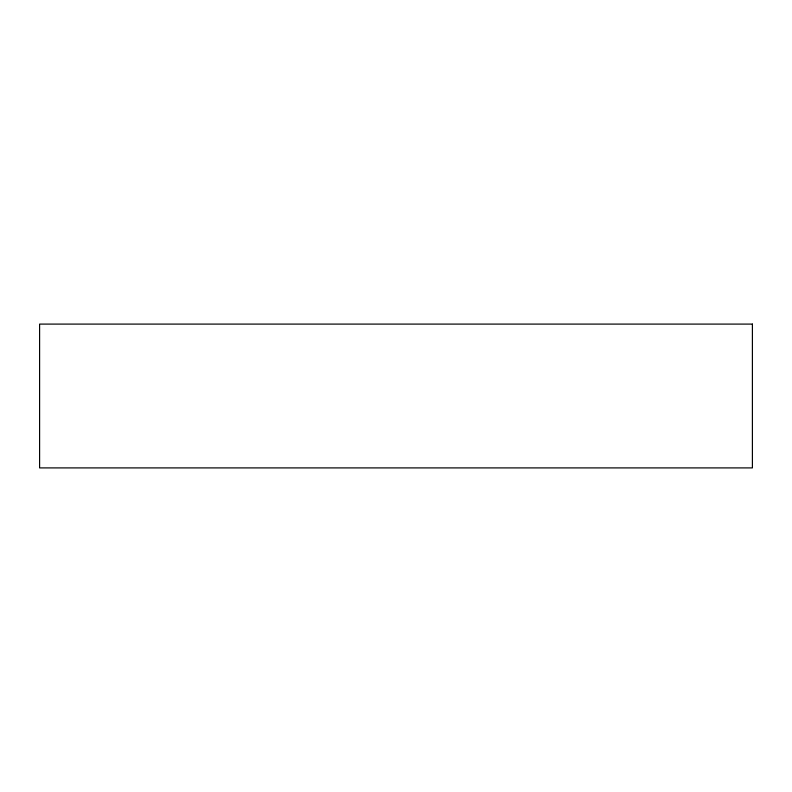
<?xml version="1.0" encoding="UTF-8"?>
<svg xmlns="http://www.w3.org/2000/svg" width="792" height="792" viewBox="0 0 792 792"><rect width="100%" height="100%" fill="white"/><g stroke="black" fill="none" stroke-linecap="round" stroke-linejoin="round"><path stroke-width="1.19" d="M752.4 324.096L39.6 324.096L39.6 467.904L752.4 467.904L752.4 324.096"/></g></svg>
